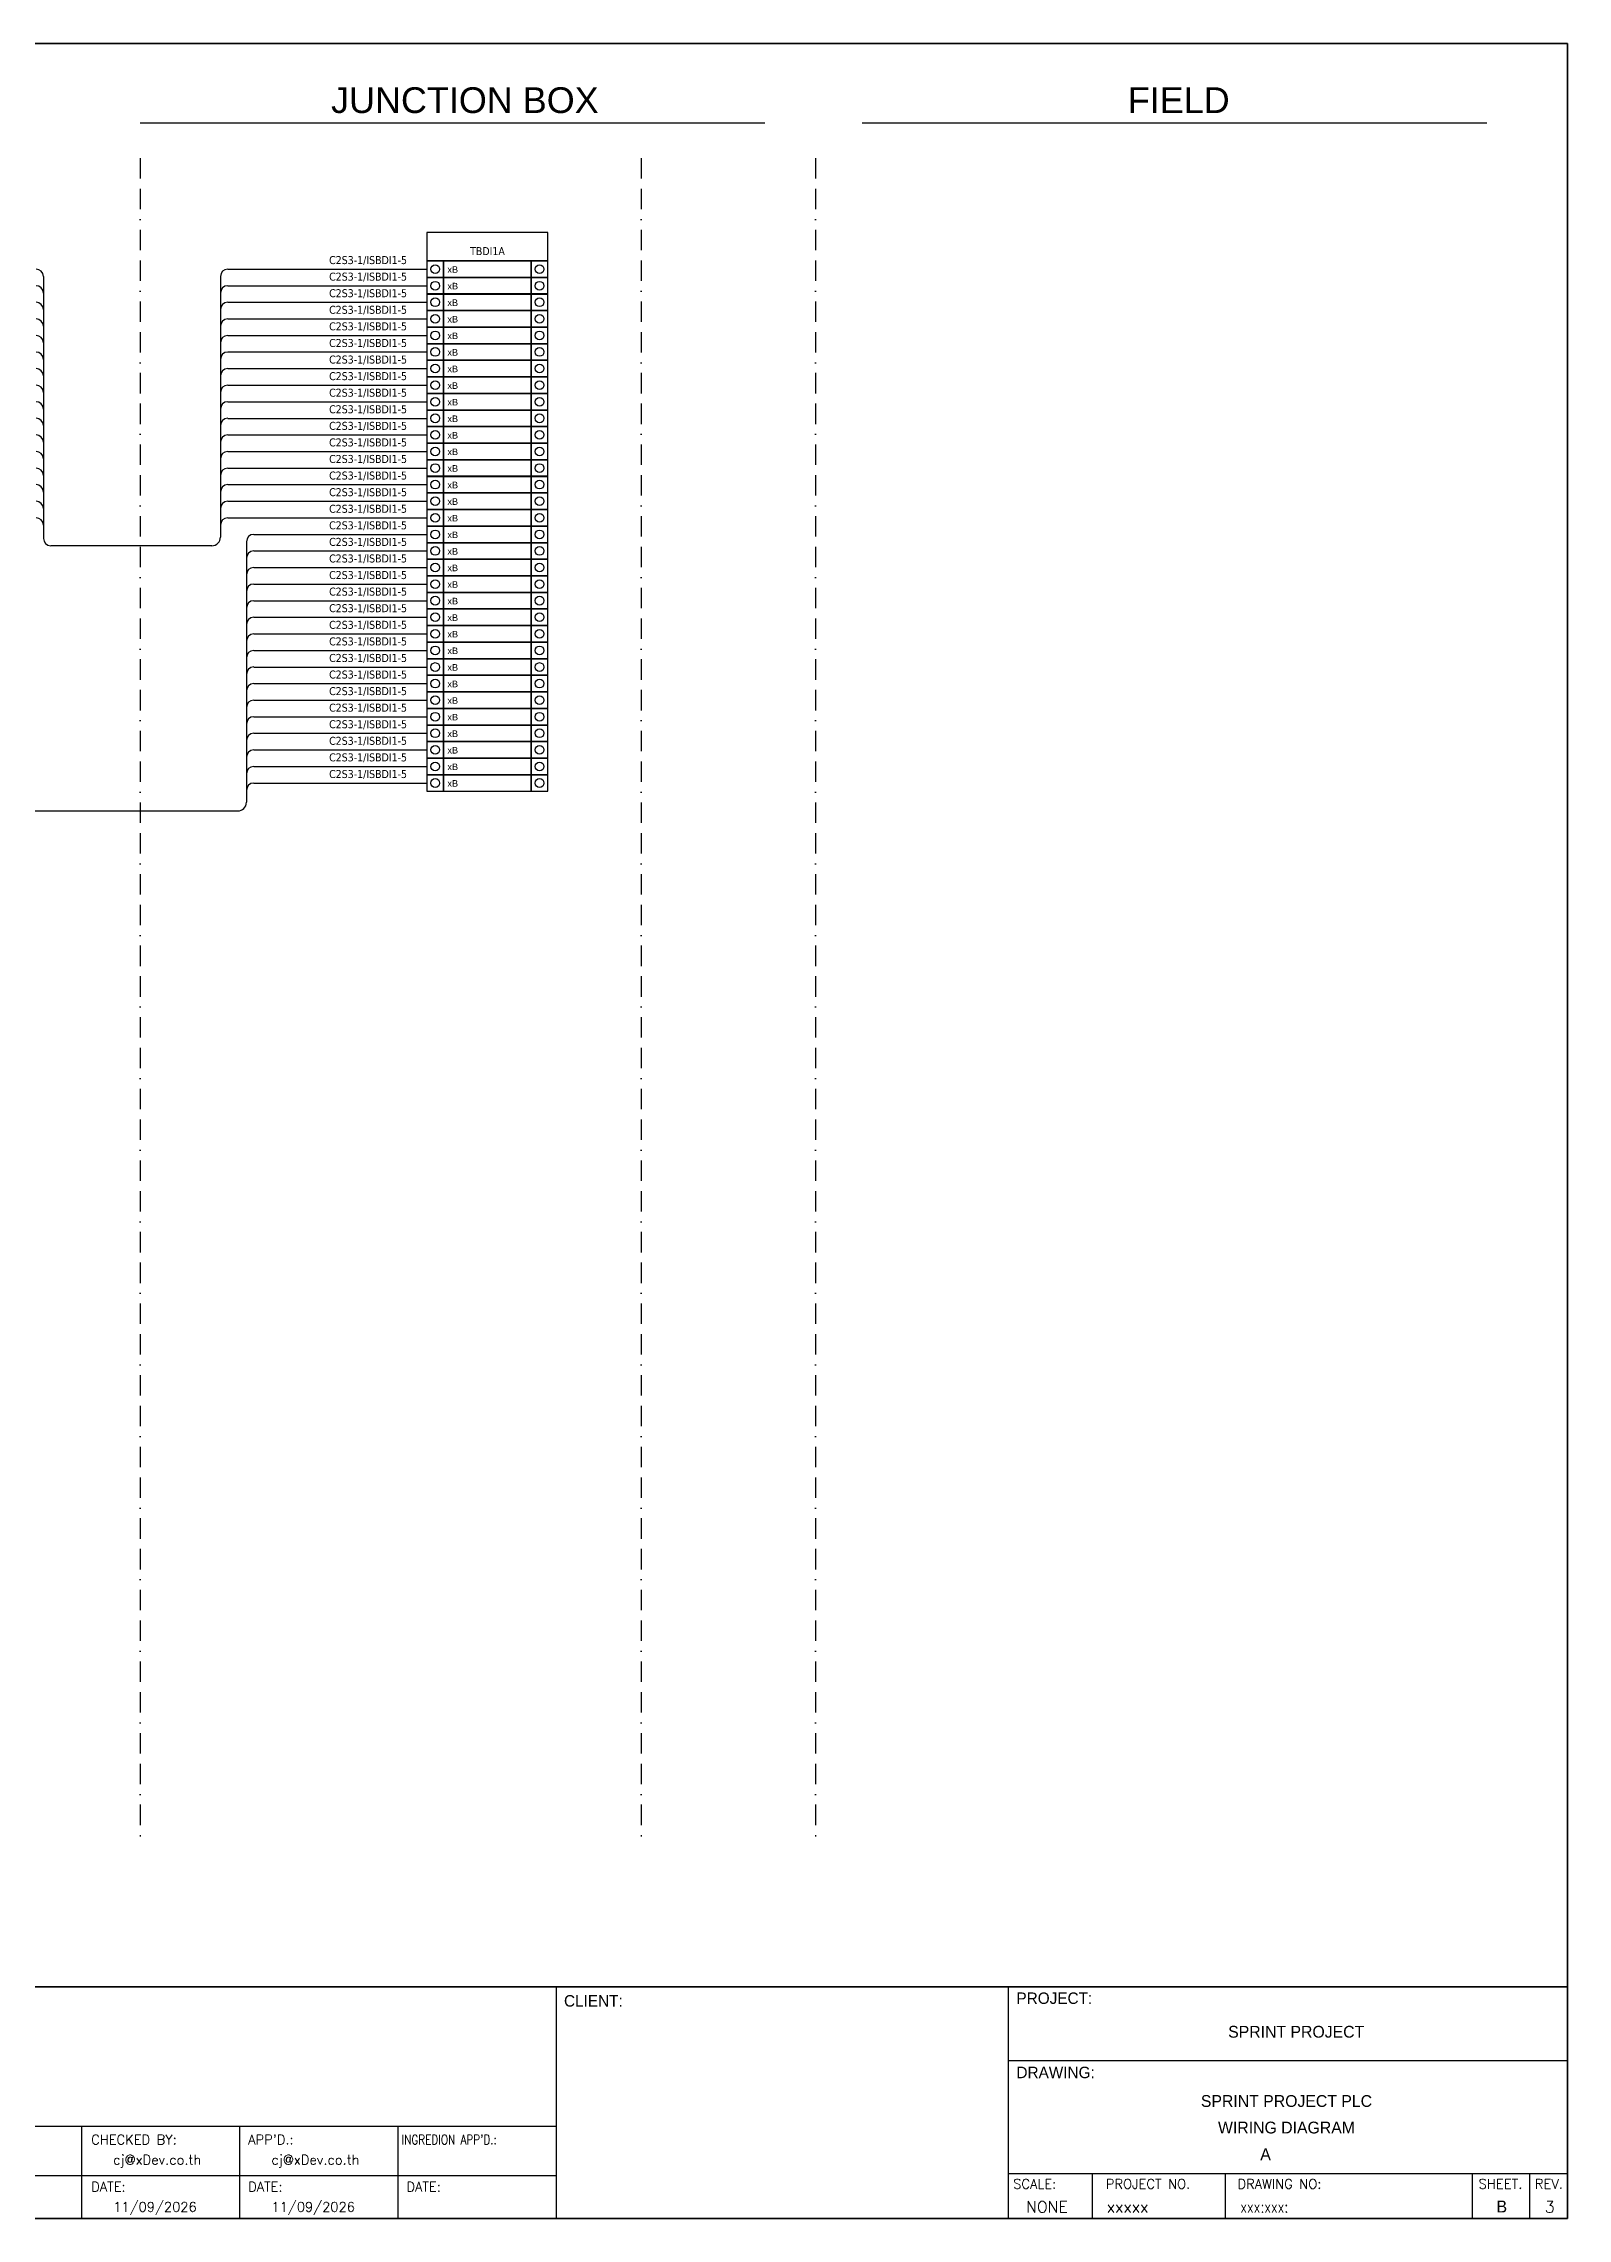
# Model space of a CAD drawing. Header units: millimetres. Extents: x 0 to 62600, y 0 to 14837.
# Drawn here: x 52318 to 54213, y 6008 to 8713 of the extents above; entities that cross this region are included whole.
import ezdxf
from ezdxf.enums import TextEntityAlignment as Align

# ---------------------------------------------------------------- set-up
doc = ezdxf.new("R2010")
doc.units = ezdxf.units.MM
doc.linetypes.add('BORDERX2', pattern=[88.9, 25.4, -12.7, 25.4, -12.7, 0, -12.7])
for name, color, linetype in [('GT_1', 9, 'Continuous'), ('HELPPOINT', 7, 'Continuous'), ('MEMBER', 7, 'Continuous'), ('x01001-FrameArea', 2, 'BORDERX2')]:
    doc.layers.add(name, color=color, linetype=linetype)
doc.layers.add('IE-WIRE', color=7, linetype='Continuous', lineweight=25)
doc.styles.add('HTX11', font='O8111901')
doc.styles.add('ROMANS', font='romans.shx', dxfattribs={"width": 0.85, "height": 25})
doc.styles.get("Standard").update_dxf_attribs({"font": 'arial.ttf'})
doc.styles.add('Tahoma', font='')
doc.styles.get('Tahoma').set_extended_font_data('Tahoma')

# ---------------------------------------------------------------- blocks, each defined once
blk = doc.blocks.new('xTermSingleLayer111')
at = {"color": 7, "ltscale": 25.4}
for points in [[(0, -537), (537, -537), (537, 0), (0, 0)], [(537, -537), (3378, -537), (3378, 0), (537, 0)], [(3378, -537), (3915, -537), (3915, 0), (3378, 0)]]:
    blk.add_lwpolyline(points, close=True, dxfattribs=at)
for centre in [(268, -268), (3647, -268)]:
    blk.add_circle(centre, 141, dxfattribs=at)
blk.add_attdef('TERMINAL_B', (661, -387), '', height=212)

msp = doc.modelspace()

# ---------------------------------------------------------------- linework, layer by layer
for p, q in [((52437.9, 8614.1), (53214.7, 8614.1)), ((53335.7, 8614.1), (54112.4, 8614.1))]:
    msp.add_line(p, q)
at = {"color": 4}
for p, q in [((53621.9, 6064.5), (53621.9, 6008.4)), ((53787.2, 6064.5), (53787.2, 6008.4))]:
    msp.add_line(p, q, dxfattribs=at)
at = {"color": 4, "ltscale": 0.5}
for p, q in [((54094.3, 6064.5), (54094.3, 6008.4)), ((54094.3, 6064.5), (54094.3, 6008.4)), ((54165.5, 6064.5), (54165.5, 6008.4)), ((54165.5, 6064.5), (54165.5, 6008.4))]:
    msp.add_line(p, q, dxfattribs=at)
at = {"color": 4, "ltscale": 25.4}
msp.add_lwpolyline([(52794.5, 8442.4), (52944.8, 8442.4), (52944.8, 8477.6), (52794.5, 8477.6)], close=True, dxfattribs=at)
at = {"layer": 'GT_1', "color": 4}
for p, q in [((52955.4, 6008.4), (52955.4, 6296.6)), ((53517.7, 6008.4), (53517.7, 6296.6)), ((53517.7, 6008.4), (53517.7, 6296.6)), ((53517.7, 6008.4), (53517.7, 6296.6)), ((52955.4, 6122.8), (52168.4, 6122.8)), ((52365.2, 6008.4), (52365.2, 6122.8)), ((52561.9, 6008.4), (52561.9, 6122.8)), ((52758.7, 6008.4), (52758.7, 6122.8)), ((52955.4, 6061.3), (52168.4, 6061.3)), ((53517.7, 6064.5), (54212.9, 6064.5))]:
    msp.add_line(p, q, dxfattribs=at)
at = {"layer": 'HELPPOINT', "color": 4, "lineweight": 35}
for p, q in [((50319.6, 8712.6), (54212.9, 8712.6)), ((50319.6, 8712.6), (54212.9, 8712.6)), ((54212.9, 8712.6), (54212.9, 6008.4)), ((54212.9, 8712.6), (54212.9, 6008.4)), ((54212.9, 6008.4), (50319.6, 6008.4)), ((54212.9, 6008.4), (50319.6, 6008.4))]:
    msp.add_line(p, q, dxfattribs=at)
at = {"layer": 'HELPPOINT', "color": 4}
for p, q in [((53517.7, 6205), (54212.9, 6205)), ((53517.7, 6205), (54212.9, 6205)), ((53517.7, 6064.5), (54212.9, 6064.5))]:
    msp.add_line(p, q, dxfattribs=at)
at = {"layer": 'IE-WIRE', "color": 4, "ltscale": 25.4}
for p, q in [((52317.5, 8423), (52317.5, 8097.2)), ((52537.6, 8423), (52537.6, 8099)), ((52546.8, 8432.1), (52794.5, 8432.1)), ((52546.8, 8432.1), (52794.5, 8432.1)), ((52546.8, 8411.5), (52794.5, 8411.5)), ((52546.8, 8411.5), (52794.5, 8411.5)), ((52546.8, 8390.9), (52794.5, 8390.9)), ((52546.8, 8390.9), (52794.5, 8390.9)), ((52546.8, 8370.3), (52794.5, 8370.3)), ((52546.8, 8370.3), (52794.5, 8370.3)), ((52546.8, 8349.7), (52794.5, 8349.7)), ((52546.8, 8349.7), (52794.5, 8349.7)), ((52546.8, 8329.1), (52794.5, 8329.1)), ((52546.8, 8329.1), (52794.5, 8329.1)), ((52546.8, 8308.4), (52794.5, 8308.4)), ((52546.8, 8308.4), (52794.5, 8308.4)), ((52546.8, 8287.8), (52794.5, 8287.8)), ((52546.8, 8287.8), (52794.5, 8287.8)), ((52546.8, 8267.2), (52794.5, 8267.2)), ((52546.8, 8267.2), (52794.5, 8267.2)), ((52546.8, 8246.6), (52794.5, 8246.6)), ((52546.8, 8246.6), (52794.5, 8246.6)), ((52546.8, 8226), (52794.5, 8226)), ((52546.8, 8226), (52794.5, 8226)), ((52546.8, 8205.4), (52794.5, 8205.4)), ((52546.8, 8205.4), (52794.5, 8205.4)), ((52546.8, 8184.8), (52794.5, 8184.8)), ((52546.8, 8184.8), (52794.5, 8184.8)), ((52546.8, 8164.2), (52794.5, 8164.2)), ((52546.8, 8164.2), (52794.5, 8164.2)), ((52546.8, 8143.6), (52794.5, 8143.6)), ((52546.8, 8143.6), (52794.5, 8143.6)), ((52546.8, 8122.9), (52794.5, 8122.9)), ((52546.8, 8122.9), (52794.5, 8122.9)), ((52570, 8093.2), (52570, 7769.2)), ((52579.1, 8102.3), (52794.5, 8102.3)), ((52579.1, 8102.3), (52794.5, 8102.3)), ((52579.1, 8081.7), (52794.5, 8081.7)), ((52579.1, 8081.7), (52794.5, 8081.7)), ((52579.1, 8061.1), (52794.5, 8061.1)), ((52579.1, 8061.1), (52794.5, 8061.1)), ((52579.1, 8040.5), (52794.5, 8040.5)), ((52579.1, 8040.5), (52794.5, 8040.5)), ((52579.1, 8019.9), (52794.5, 8019.9)), ((52579.1, 8019.9), (52794.5, 8019.9)), ((52579.1, 7999.3), (52794.5, 7999.3)), ((52579.1, 7999.3), (52794.5, 7999.3)), ((52579.1, 7978.7), (52794.5, 7978.7)), ((52579.1, 7978.7), (52794.5, 7978.7)), ((52579.1, 7958), (52794.5, 7958)), ((52579.1, 7958), (52794.5, 7958)), ((52579.1, 7937.4), (52794.5, 7937.4)), ((52579.1, 7937.4), (52794.5, 7937.4)), ((52579.1, 7916.8), (52794.5, 7916.8)), ((52579.1, 7916.8), (52794.5, 7916.8)), ((52579.1, 7896.2), (52794.5, 7896.2)), ((52579.1, 7896.2), (52794.5, 7896.2)), ((52579.1, 7875.6), (52794.5, 7875.6)), ((52579.1, 7875.6), (52794.5, 7875.6)), ((52579.1, 7855), (52794.5, 7855)), ((52579.1, 7855), (52794.5, 7855)), ((52579.1, 7834.4), (52794.5, 7834.4)), ((52579.1, 7834.4), (52794.5, 7834.4)), ((52579.1, 7813.8), (52794.5, 7813.8)), ((52579.1, 7813.8), (52794.5, 7813.8)), ((52579.1, 7793.2), (52794.5, 7793.2)), ((52579.1, 7793.2), (52794.5, 7793.2))]:
    msp.add_line(p, q, dxfattribs=at)
at = {"layer": 'IE-WIRE', "color": 4}
for p, q in [((52326.5, 8088.3), (52526.9, 8088.3)), ((52293.4, 7758.5), (52559.2, 7758.5))]:
    msp.add_line(p, q, dxfattribs=at)
at = {"layer": 'IE-WIRE', "color": 4, "ltscale": 25.4}
for centre, radius, start, end in [((52308.4, 8423), 9.14, 0, 90), ((52308.4, 8402.4), 9.14, 0, 90), ((52546.8, 8423), 9.14, 90, 180), ((52546.8, 8402.4), 9.14, 90, 180), ((52308.4, 8381.8), 9.14, 0, 90), ((52546.8, 8381.8), 9.14, 90, 180), ((52308.4, 8361.1), 9.14, 0, 90), ((52546.8, 8361.1), 9.14, 90, 180), ((52308.4, 8340.5), 9.14, 0, 90), ((52308.4, 8319.9), 9.14, 0, 90), ((52546.8, 8340.5), 9.14, 90, 180), ((52546.8, 8319.9), 9.14, 90, 180), ((52308.4, 8299.3), 9.14, 0, 90), ((52546.8, 8299.3), 9.14, 90, 180), ((52308.4, 8278.7), 9.14, 0, 90), ((52546.8, 8278.7), 9.14, 90, 180), ((52308.4, 8258.1), 9.14, 0, 90), ((52546.8, 8258.1), 9.14, 90, 180), ((52308.4, 8237.5), 9.14, 0, 90), ((52308.4, 8216.9), 9.14, 0, 90), ((52546.8, 8237.5), 9.14, 90, 180), ((52546.8, 8216.9), 9.14, 90, 180), ((52308.4, 8196.3), 9.14, 0, 90), ((52546.8, 8196.3), 9.14, 90, 180), ((52308.4, 8175.6), 9.14, 0, 90), ((52546.8, 8175.6), 9.14, 90, 180), ((52308.4, 8155), 9.14, 0, 90), ((52308.4, 8134.4), 9.14, 0, 90), ((52546.8, 8155), 9.14, 90, 180), ((52546.8, 8134.4), 9.14, 90, 180), ((52308.4, 8113.8), 9.14, 0, 90), ((52546.8, 8113.8), 9.14, 90, 180), ((52526.9, 8099), 10.8, 270, 0), ((52579.1, 8093.2), 9.14, 90, 180), ((52579.1, 8072.6), 9.14, 90, 180), ((52579.1, 8052), 9.14, 90, 180), ((52579.1, 8031.4), 9.14, 90, 180), ((52579.1, 8010.7), 9.14, 90, 180), ((52579.1, 7990.1), 9.14, 90, 180), ((52579.1, 7969.5), 9.14, 90, 180), ((52579.1, 7948.9), 9.14, 90, 180), ((52579.1, 7928.3), 9.14, 90, 180), ((52579.1, 7907.7), 9.14, 90, 180), ((52579.1, 7887.1), 9.14, 90, 180), ((52579.1, 7866.5), 9.14, 90, 180), ((52579.1, 7845.9), 9.14, 90, 180), ((52579.1, 7825.2), 9.14, 90, 180), ((52579.1, 7804.6), 9.14, 90, 180), ((52579.1, 7784), 9.14, 90, 180), ((52559.2, 7769.2), 10.8, 270, 0)]:
    msp.add_arc(centre, radius, start, end, dxfattribs=at)
at = {"layer": 'IE-WIRE', "color": 4}
msp.add_arc((52326.5, 8097.2), 8.96, 180, 270, dxfattribs=at)
at = {"layer": 'MEMBER', "color": 4, "lineweight": 35}
msp.add_line((50319.6, 6296.6), (54212.9, 6296.6), dxfattribs=at)
msp.add_line((50319.6, 6296.6), (54212.9, 6296.6), dxfattribs=at)
at = {"layer": 'MEMBER', "color": 4}
for p, q in [((53517.7, 6205), (54212.9, 6205)), ((53517.7, 6205), (54212.9, 6205)), ((53517.7, 6064.5), (54212.9, 6064.5)), ((53517.7, 6064.5), (54212.9, 6064.5))]:
    msp.add_line(p, q, dxfattribs=at)
at = {"layer": 'x01001-FrameArea'}
for p, q in [((52437.8, 8570), (52437.8, 6483.4)), ((53060.9, 8570), (53060.9, 6483.4)), ((53277.7, 8570), (53277.7, 6483.5))]:
    msp.add_line(p, q, dxfattribs=at)

# ---------------------------------------------------------------- block references
at = {"xscale": 0.0384, "yscale": 0.0384, "zscale": 0.0384}
for p in [(52794.5, 8442.4), (52794.5, 8421.8), (52794.5, 8401.2), (52794.5, 8380.6), (52794.5, 8360), (52794.5, 8339.4), (52794.5, 8318.8), (52794.5, 8298.1), (52794.5, 8277.5), (52794.5, 8256.9), (52794.5, 8236.3), (52794.5, 8215.7), (52794.5, 8195.1), (52794.5, 8174.5), (52794.5, 8153.9), (52794.5, 8133.2), (52794.5, 8112.6), (52794.5, 8092), (52794.5, 8071.4), (52794.5, 8050.8), (52794.5, 8030.2), (52794.5, 8009.6), (52794.5, 7989), (52794.5, 7968.4), (52794.5, 7947.7), (52794.5, 7927.1), (52794.5, 7906.5), (52794.5, 7885.9), (52794.5, 7865.3), (52794.5, 7844.7), (52794.5, 7824.1), (52794.5, 7803.5)]:
    msp.add_blockref('xTermSingleLayer111', p, dxfattribs=at).add_auto_attribs({'TERMINAL_B': 'xB'})

# ---------------------------------------------------------------- texts
at = {"color": 2}
for s, p in [('JUNCTION BOX', (52675.2, 8626.2)), ('FIELD', (53666.1, 8626.2))]:
    msp.add_text(s, height=32, dxfattribs=at).set_placement(p)
at = {"color": 4, "style": 'Tahoma'}
for p in [(52672.8, 8438.4), (52672.8, 8417.8), (52672.8, 8397.2), (52672.8, 8376.6), (52672.8, 8356), (52672.8, 8335.3), (52672.8, 8314.7), (52672.8, 8294.1), (52672.8, 8273.5), (52672.8, 8252.9), (52672.8, 8232.3), (52672.8, 8211.7), (52672.8, 8191.1), (52672.8, 8170.5), (52672.8, 8149.8), (52672.8, 8129.2), (52672.8, 8108.6), (52672.8, 8088), (52672.8, 8067.4), (52672.8, 8046.8), (52672.8, 8026.2), (52672.8, 8005.6), (52672.8, 7984.9), (52672.8, 7964.3), (52672.8, 7943.7), (52672.8, 7923.1), (52672.8, 7902.5), (52672.8, 7881.9), (52672.8, 7861.3), (52672.8, 7840.7), (52672.8, 7820.1), (52672.8, 7799.4)]:
    msp.add_text('C2S3-1/ISBDI1-5', height=9.949, dxfattribs=at).set_placement(p)
msp.add_text('TBDI1A', height=9.95, dxfattribs=at).set_placement((52869.7, 8454.5), align=Align.MIDDLE_CENTER)
at = {"color": 4, "ltscale": 100, "style": 'HTX11'}
for s, p in [('SPRINT PROJECT', (53875.5, 6240.6)), ('SPRINT PROJECT PLC', (53863.4, 6154.5)), ('WIRING DIAGRAM', (53863.4, 6121.5))]:
    msp.add_text(s, height=14.693, dxfattribs=at).set_placement(p, align=Align.MIDDLE_CENTER)
at = {"style": 'HTX11'}
for tag, text, height, p in [('A', 'A', 14.8, (53837.4, 6088.3)), ('B', 'CHASSIS C3 SLOT 12', 14.821, (54131.2, 6023.3))]:
    msp.add_attdef(tag, text=text, height=height, dxfattribs=at).set_placement(p, align=Align.MIDDLE_CENTER)
at = {"layer": 'GT_1', "color": 4, "style": 'HTX11'}
for s, p in [('CLIENT:', (52964.9, 6271.9)), ('PROJECT:', (53527.6, 6275.2)), ('DRAWING:', (53527.6, 6182.9))]:
    msp.add_text(s, height=14.25, dxfattribs=at).set_placement(p)
at = {"layer": 'MEMBER', "color": 4, "ltscale": 0.8, "style": 'ROMANS'}
for s, height, p in [('CHECKED BY:', 11.875, (52376.9, 6100.6)), ("APP'D.:", 11.88, (52572.1, 6100.6)), ('cj@xDev.co.th', 11.875, (52404.2, 6075.6)), ('cj@xDev.co.th', 11.875, (52601, 6075.6)), ('SHEET.', 12, (54102.3, 6045.5)), ('REV.', 12, (54172.2, 6045.5)), ('DATE:', 11.88, (52376.9, 6042)), ('11/09/2026', 11.88, (52404.2, 6016.9)), ('DATE:', 11.88, (52572.1, 6042)), ('11/09/2026', 11.88, (52601, 6016.9)), ('DATE:', 11.88, (52768.9, 6042)), ('SCALE:', 11.88, (53523.6, 6045.5)), ('PROJECT NO.', 11.875, (53638.8, 6045.5)), ('DRAWING NO:', 11.875, (53802.5, 6045.5)), ('NONE', 14.23, (53539.6, 6015.8)), ('xxxxx', 14.23, (53640, 6015.8))]:
    msp.add_text(s, height=height, dxfattribs=at).set_placement(p)
at = {"layer": 'MEMBER', "color": 4, "ltscale": 0.8, "style": 'ROMANS', "width": 0.8}
for s, height, p in [("INGREDION APP'D.:", 11.875, (52762.9, 6100.6)), ('xxx:xxx:', 14.23, (53806.2, 6015.8))]:
    msp.add_text(s, height=height, dxfattribs=at).set_placement(p)
at = {"layer": 'MEMBER', "color": 4, "ltscale": 0.8, "style": 'ROMANS'}
msp.add_text('3', height=14.2, dxfattribs=at).set_placement((54190.8, 6015.8), align=Align.CENTER)

doc.saveas('drawing.dxf')
